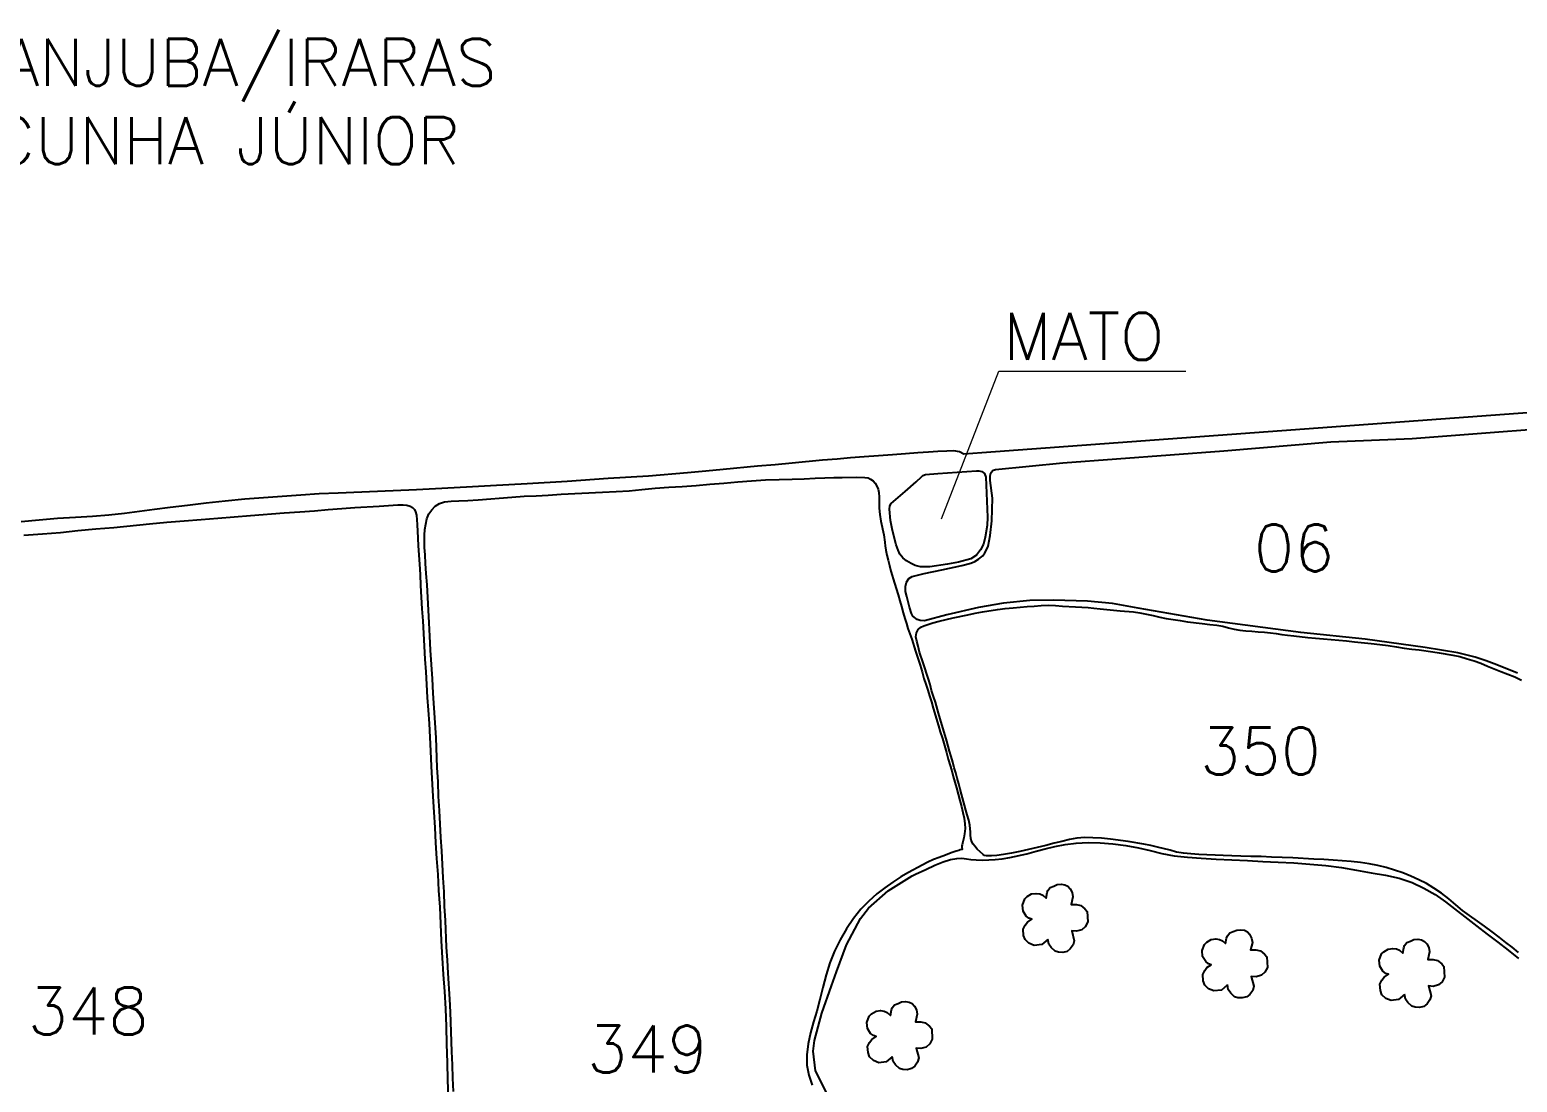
# Model space of a CAD drawing. Extents: x 729642 to 735582, y 7828609 to 7832809.
# Drawn here: x 732047 to 732871, y 7830999 to 7831582 of the extents above; entities that cross this region are included whole.
import ezdxf
from ezdxf.enums import TextEntityAlignment as Align

# ---------------------------------------------------------------- set-up
doc = ezdxf.new("R2010")
doc.units = 0
doc.header["$MEASUREMENT"] = 0
doc.linetypes.add('CONTINUO', pattern=[0])
doc.linetypes.add('LIN0', pattern=[0])
for name, color, linetype in [('0114000611', 1, 'Continuous'), ('0114000611006', 5, 'Continuous'), ('0114000611348', 5, 'LIN0'), ('0114000611349', 5, 'LIN0'), ('0114000611350', 5, 'LIN0'), ('_SIMBOLO ARVORE', 94, 'Continuous'), ('MATO', 3, 'Continuous'), ('TEXTO CONFORNTANTES', 7, 'Continuous'), ('TEXTO_NUN_TAL', 7, 'Continuous')]:
    doc.layers.add(name, color=color, linetype=linetype)
doc.layers.add('TEXTO_DIVERSOS', color=7, linetype='Continuous', lineweight=5)
doc.styles.add('Simplex', font='simplex.shx')

msp = doc.modelspace()

# ---------------------------------------------------------------- linework, layer by layer
at = {"layer": '0114000611'}
for points in [[(732939.21, 7831374.42), (732574.38, 7831347.58), (732564.4, 7831346.81), (732564.35, 7831346.88), (732562.1, 7831348.22), (732558.92, 7831348.65), (732555.06, 7831348.56), (732550.12, 7831348.31), (732544.95, 7831347.97), (732539.05, 7831347.54), (732532.22, 7831347.09), (732524.9, 7831346.58), (732517.17, 7831345.93), (732509.28, 7831345.48), (732501.73, 7831344.9), (732494.25, 7831344.16), (732486.28, 7831343.56), (732469.4, 7831341.91), (732460.08, 7831340.88), (732450.21, 7831340.15), (732431.18, 7831338.36), (732421.56, 7831337.43), (732411.48, 7831336.5), (732389.92, 7831334.7), (732367.56, 7831333.38), (732344.91, 7831331.84), (732322.73, 7831330.43), (732302.34, 7831329.31), (732292.4, 7831328.74), (732282.28, 7831328.21), (732271.93, 7831327.72), (732261.41, 7831327.14), (732239.86, 7831326.17), (732218.14, 7831325.31), (732207.64, 7831324.87), (732197.38, 7831324.23), (732187.15, 7831323.42), (732176.84, 7831322.72), (732166.38, 7831321.92), (732155.66, 7831320.94), (732144.96, 7831319.79), (732134.75, 7831318.43), (732125.19, 7831317.33), (732116.48, 7831316.2), (732108.16, 7831315.17), (732099.83, 7831314.09), (732091.2, 7831313.19), (732082.11, 7831312.45), (732072.64, 7831311.9), (732062.71, 7831311.2), (732052.6, 7831310.31), (732042.73, 7831309.41)], [(732488.37, 7830993.82), (732482.3, 7831005.81), (732481.11, 7831016.55), (732481.76, 7831022.62), (732485.86, 7831037.58), (732491.15, 7831052.83), (732493.89, 7831060.48), (732499.46, 7831075.53), (732507.19, 7831089.96), (732511.61, 7831095.69), (732522.45, 7831105.37), (732535.78, 7831113.54), (732537.66, 7831114.54), (732543.31, 7831117.19), (732548.46, 7831119.53), (732553.06, 7831121.46), (732557.1, 7831122.7), (732560.46, 7831123.29), (732563.39, 7831123.34), (732565.83, 7831123.06), (732568.36, 7831122.67), (732571.3, 7831122.43), (732574.65, 7831122.38), (732578.19, 7831122.39), (732581.81, 7831122.66), (732585.69, 7831123.1), (732589.93, 7831123.8), (732599.36, 7831125.85), (732604.39, 7831127.19), (732609.5, 7831128.59), (732614.84, 7831129.82), (732620.57, 7831130.89), (732626.69, 7831131.76), (732633.17, 7831132.1), (732639.91, 7831131.95), (732646.93, 7831131.37), (732654.17, 7831130.38), (732661.1, 7831129.14), (732667.55, 7831127.67), (732674.01, 7831125.97), (732680.92, 7831124.72), (732688.17, 7831123.95), (732695.81, 7831123.42), (732704.08, 7831122.89), (732712.83, 7831122.47), (732721.39, 7831122.08), (732729.83, 7831121.63), (732738.41, 7831121.2), (732747.08, 7831120.73), (732755.9, 7831120.1), (732764.76, 7831119.39), (732773.46, 7831118.23), (732781.79, 7831116.81), (732789.81, 7831115.36), (732797.76, 7831114.02), (732805.47, 7831112.35), (732812.59, 7831109.89), (732819.12, 7831106.89), (732825.24, 7831103.28), (732831, 7831099.18), (732848.43, 7831085.87), (732854.16, 7831081.38), (732859.93, 7831076.96), (732865.65, 7831072.45), (732871.39, 7831067.88)]]:
    msp.add_lwpolyline(points, dxfattribs=at)
at = {"layer": '0114000611006', "linetype": 'ByBlock'}
msp.add_lwpolyline([(732870.82, 7831225.69), (732859.5, 7831230.41), (732853.5, 7831232.63), (732847.48, 7831234.52), (732837.84, 7831236.89), (732819.69, 7831240), (732786.5, 7831244.45), (732750.98, 7831248.17), (732699.19, 7831255.12), (732660.88, 7831261.74), (732646.66, 7831264.24), (732632.84, 7831265.5), (732614.12, 7831266.2), (732600.88, 7831265.91), (732586.36, 7831264.38), (732572.51, 7831261.99), (732554.93, 7831258.07), (732542.56, 7831254.74), (732540.19, 7831254.9), (732538.68, 7831255.39), (732536.15, 7831257.23), (732535.49, 7831258.66), (732534.35, 7831262.18), (732532.8, 7831268.1), (732532.22, 7831270.92), (732532.06, 7831273.75), (732532.63, 7831276.12), (732533.9, 7831278.04), (732535.74, 7831279.14), (732542.48, 7831280.78), (732552.25, 7831282.86), (732563.25, 7831285.23), (732568.36, 7831286.54), (732570.56, 7831287.46), (732572.61, 7831288.71), (732574.99, 7831290.63), (732576.12, 7831292.24), (732577.03, 7831293.94), (732577.96, 7831296.06), (732579.03, 7831301.79), (732580.01, 7831309.94), (732580.21, 7831322.55), (732578.96, 7831332.26), (732578.93, 7831334.49), (732579.24, 7831335.79), (732579.8, 7831336.92), (732580.33, 7831337.63), (732580.91, 7831338.07), (732581.91, 7831338.37), (732619.18, 7831342.09), (732708.36, 7831348.65), (732767.59, 7831353.74), (732812.49, 7831355.58), (732923.1, 7831364.09)], dxfattribs=at)
at = {"layer": '0114000611348', "color": 5}
msp.add_lwpolyline([(732044.08, 7831302.07), (732054.43, 7831302.79), (732064.39, 7831303.62), (732074.09, 7831304.59), (732083.94, 7831305.53), (732093.99, 7831306.33), (732113.71, 7831308.29), (732123.29, 7831309.31), (732132.89, 7831309.96), (732142.29, 7831310.69), (732151.43, 7831311.41), (732160.53, 7831312.17), (732169.67, 7831312.95), (732188.21, 7831314.33), (732196.89, 7831314.92), (732204.94, 7831315.51), (732212.58, 7831316.18), (732220.1, 7831316.76), (732227.39, 7831317.33), (732240.79, 7831318.13), (732251.05, 7831318.77), (732254.06, 7831318.91), (732256.15, 7831318.72), (732257.91, 7831318.14), (732259.29, 7831317.39), (732260.29, 7831316.32), (732260.94, 7831315.06), (732261.4, 7831313.17), (732261.63, 7831310.64), (732261.81, 7831307.94), (732262.19, 7831300.36), (732262.48, 7831296.09), (732263.1, 7831286.03), (732263.46, 7831280.36), (732263.74, 7831274.19), (732264.49, 7831261.39), (732264.93, 7831254.59), (732265.41, 7831247.64), (732265.72, 7831240.6), (732266.12, 7831233.53), (732266.63, 7831226.5), (732267.09, 7831219.45), (732267.45, 7831212.31), (732267.89, 7831205.21), (732268.43, 7831197.98), (732269.18, 7831182.5), (732269.55, 7831174.3), (732270.52, 7831157.42), (732271.06, 7831148.89), (732271.6, 7831140.39), (732272.05, 7831131.89), (732272.56, 7831123.21), (732273.26, 7831114.4), (732273.73, 7831105.45), (732274.32, 7831096.31), (732275.19, 7831077.62), (732275.71, 7831068.27), (732276.31, 7831059.02), (732277, 7831049.6), (732277.54, 7831039.98), (732277.94, 7831030.34), (732278.07, 7831020.45), (732278.36, 7831010.36), (732278.7, 7831000.65), (732278.91, 7830991.57)], dxfattribs=at)
at = {"layer": '0114000611349', "color": 5}
msp.add_lwpolyline([(732281.92, 7830994.27), (732281.63, 7831001.64), (732281.43, 7831009.08), (732281.12, 7831016.39), (732280.32, 7831038.21), (732280, 7831045.43), (732279.04, 7831059.84), (732278.54, 7831067.06), (732278.14, 7831074.2), (732277.48, 7831088.92), (732277.05, 7831096.77), (732276.71, 7831104.69), (732276.14, 7831112.48), (732275.42, 7831127.45), (732274.9, 7831134.8), (732274.21, 7831149.73), (732273.73, 7831157.55), (732273.38, 7831165.54), (732272.99, 7831173.62), (732272.3, 7831190.01), (732271.81, 7831198.23), (732270.74, 7831214.66), (732270.26, 7831222.68), (732269.2, 7831238.43), (732268.76, 7831246.17), (732268.41, 7831253.49), (732268.04, 7831260.57), (732267.71, 7831267.65), (732267.33, 7831274.59), (732266.88, 7831280.95), (732266.54, 7831286.4), (732266.18, 7831291.1), (732265.98, 7831295.25), (732265.92, 7831298.91), (732265.93, 7831302.11), (732266.14, 7831305.11), (732266.65, 7831308.14), (732267.28, 7831311.14), (732268.37, 7831313.88), (732269.94, 7831316.14), (732271.79, 7831318.17), (732274.16, 7831319.61), (732277.02, 7831320.54), (732280.64, 7831320.89), (732284.87, 7831321.04), (732289.87, 7831321.31), (732295.65, 7831321.64), (732314.29, 7831323.12), (732321.02, 7831323.59), (732327.67, 7831323.88), (732334.44, 7831324.25), (732341.51, 7831324.68), (732364.44, 7831325.87), (732372.01, 7831326.23), (732379.14, 7831326.68), (732386.21, 7831327.28), (732393.54, 7831327.99), (732401.05, 7831328.61), (732408.6, 7831329.05), (732416.21, 7831329.59), (732423.85, 7831330.26), (732431.53, 7831330.91), (732439.27, 7831331.53), (732446.94, 7831332.12), (732454.56, 7831332.63), (732462.12, 7831332.95), (732469.42, 7831333.07), (732476.09, 7831333.29), (732482.06, 7831333.59), (732487.48, 7831333.83), (732492.51, 7831334.03), (732497.09, 7831334), (732504.77, 7831334.07), (732509.7, 7831334.04), (732511.38, 7831333.77), (732512.85, 7831333.01), (732514.18, 7831332.05), (732515.31, 7831330.75), (732516.28, 7831329.16), (732517.03, 7831327.5), (732517.46, 7831325.6), (732517.56, 7831323.12), (732517.54, 7831320.16), (732517.62, 7831317), (732517.84, 7831313.54), (732518.43, 7831309.9), (732520.05, 7831302.24), (732520.7, 7831298.21), (732520.74, 7831298.06), (732520.94, 7831296.18), (732521.32, 7831293.86), (732521.88, 7831291.08), (732522.55, 7831288.26), (732523.25, 7831285.36), (732524.1, 7831282.2), (732526.1, 7831275.43), (732528, 7831269.04), (732528.94, 7831265.81), (732529.92, 7831262.52), (732530.91, 7831259.08), (732531.84, 7831255.92), (732532.62, 7831253.14), (732533.45, 7831250.45), (732534.54, 7831247.47), (732535.56, 7831244.48), (732537.75, 7831237.87), (732538.87, 7831234.03), (732540.24, 7831230.21), (732541.33, 7831226.39), (732542.36, 7831222.85), (732543.47, 7831219.62), (732544.51, 7831216.34), (732545.5, 7831213.12), (732546.45, 7831209.8), (732547.44, 7831206.44), (732550.44, 7831196.63), (732551.4, 7831193.28), (732552.57, 7831189.67), (732553.72, 7831185.71), (732554.77, 7831181.78), (732555.83, 7831178.11), (732557.78, 7831171.65), (732558.58, 7831168.54), (732559.45, 7831165.48), (732560.28, 7831162.29), (732561.28, 7831158.88), (732562.2, 7831155.36), (732563.17, 7831151.97), (732563.91, 7831148.73), (732564.55, 7831145.53), (732564.98, 7831142.48), (732565.1, 7831139.72), (732564.85, 7831136.9), (732564.44, 7831134.71), (732563.66, 7831131.75), (732563.46, 7831130.81), (732563.36, 7831130.27), (732563.31, 7831129.52), (732563.44, 7831128.19), (732562.34, 7831127.97), (732562.02, 7831127.87), (732561.62, 7831127.71), (732560.1, 7831127.22), (732557.49, 7831126.27), (732554.28, 7831125.02), (732550.76, 7831123.82), (732547.58, 7831122.64), (732544.47, 7831121.24), (732541.37, 7831119.51), (732533.78, 7831115.48), (732529.51, 7831113.01), (732525.16, 7831110.17), (732520.73, 7831107.02), (732516.28, 7831103.63), (732511.84, 7831099.65), (732507.47, 7831095.1), (732503.31, 7831090.01), (732499.52, 7831084.27), (732496.01, 7831078.19), (732492.88, 7831071.96), (732490.17, 7831065.54), (732488.2, 7831058.77), (732486.43, 7831051.93), (732484.79, 7831045.16), (732483.02, 7831038.78), (732481.17, 7831032.85), (732479.57, 7831026.79), (732478.26, 7831020.65), (732477.53, 7831014.65), (732477.55, 7831008.94), (732478.59, 7831003.3), (732480.49, 7830997.8)], dxfattribs=at)
at = {"layer": '0114000611350', "color": 5, "elevation": 703.63}
msp.add_lwpolyline([(732871.48, 7831071.3), (732867.98, 7831074.1), (732864.36, 7831076.81), (732860.81, 7831079.71), (732856.87, 7831082.73), (732852.62, 7831085.75), (732840.38, 7831094.38), (732836.67, 7831097.63), (732832.83, 7831100.96), (732828.78, 7831104.07), (732824.64, 7831106.75), (732820.5, 7831109.3), (732816.26, 7831111.42), (732811.82, 7831113.45), (732807.34, 7831115.36), (732802.75, 7831116.84), (732798.16, 7831118.17), (732793.48, 7831119.33), (732788.75, 7831120.29), (732783.89, 7831121.05), (732778.9, 7831121.64), (732773.85, 7831122), (732768.86, 7831122.31), (732763.64, 7831122.61), (732758.07, 7831122.91), (732746.5, 7831123.49), (732740.62, 7831123.74), (732734.76, 7831124.02), (732728.99, 7831124.24), (732723.28, 7831124.41), (732717.81, 7831124.53), (732712.7, 7831124.62), (732707.93, 7831124.78), (732703.47, 7831125.05), (732699, 7831125.29), (732694.51, 7831125.49), (732690.15, 7831125.81), (732685.93, 7831126.2), (732682.11, 7831126.8), (732678.62, 7831127.83), (732671.58, 7831129.4), (732667.92, 7831130.36), (732664.06, 7831131.18), (732655.47, 7831132.58), (732645.66, 7831133.92), (732640.54, 7831134.4), (732635.79, 7831134.69), (732631.31, 7831134.75), (732627, 7831134.39), (732622.84, 7831133.69), (732618.69, 7831132.59), (732614.34, 7831131.62), (732609.77, 7831130.47), (732605.1, 7831129.33), (732600.18, 7831128.19), (732595.43, 7831127.04), (732590.74, 7831126.15), (732586.4, 7831125.38), (732582.73, 7831124.94), (732579.82, 7831124.62), (732577.94, 7831124.64), (732576.99, 7831124.69), (732575.84, 7831124.96), (732575.18, 7831125.43), (732573.4, 7831126.96), (732571.86, 7831128.39), (732570.42, 7831129.98), (732569.58, 7831131.09), (732568.93, 7831132.41), (732568.37, 7831134.32), (732568.12, 7831136.3), (732568.09, 7831138.03), (732567.93, 7831139.71), (732567.71, 7831141.73), (732567.18, 7831144.46), (732566.34, 7831147.44), (732565.56, 7831149.89), (732564.79, 7831152.69), (732563.21, 7831158.77), (732562.4, 7831161.54), (732561.61, 7831164.51), (732560.8, 7831167.65), (732559.94, 7831170.57), (732559.16, 7831173.42), (732558.27, 7831176.44), (732557.4, 7831179.58), (732556.54, 7831182.61), (732555.01, 7831188.19), (732554.01, 7831191.22), (732552.3, 7831197.37), (732551.4, 7831200.46), (732550.46, 7831203.61), (732548.71, 7831209.64), (732547.72, 7831212.77), (732546.6, 7831216.11), (732545.8, 7831219.39), (732544.9, 7831222.34), (732541.95, 7831231.38), (732539.94, 7831237.42), (732539.14, 7831240.62), (732538.4, 7831243.41), (732537.92, 7831245.8), (732538.19, 7831248.11), (732539.19, 7831249.85), (732540.63, 7831251.1), (732542.25, 7831251.94), (732544.55, 7831252.7), (732547.27, 7831253.52), (732550.82, 7831254.44), (732554.63, 7831255.36), (732558.46, 7831256.25), (732566.68, 7831257.97), (732570.69, 7831258.84), (732574.76, 7831259.57), (732582.99, 7831260.91), (732587.35, 7831261.55), (732591.7, 7831261.85), (732595.69, 7831262.26), (732599.45, 7831262.53), (732603.28, 7831262.85), (732607.2, 7831263.14), (732611.24, 7831263.34), (732615.25, 7831263.15), (732619.08, 7831262.87), (732626.26, 7831262.45), (732629.78, 7831262.33), (732633.18, 7831262.06), (732636.43, 7831261.69), (732639.86, 7831261.27), (732643.55, 7831260.91), (732647.27, 7831260.49), (732650.95, 7831260.27), (732658.31, 7831259.69), (732661.9, 7831259.08), (732665.56, 7831258.31), (732669.18, 7831257.58), (732672.83, 7831256.76), (732676.47, 7831256.06), (732680.25, 7831255.43), (732684.15, 7831254.81), (732688.18, 7831254.13), (732696.33, 7831253.12), (732700.5, 7831252.64), (732704.38, 7831252.31), (732707.75, 7831251.74), (732710.84, 7831250.82), (732713.96, 7831250.05), (732717.18, 7831249.5), (732720.51, 7831249.21), (732723.89, 7831248.95), (732727.38, 7831248.61), (732730.83, 7831248.35), (732734.1, 7831248.05), (732737.23, 7831247.65), (732740.38, 7831247.16), (732743.65, 7831246.78), (732747.12, 7831246.43), (732754.8, 7831245.51), (732759.03, 7831245.07), (732763.44, 7831244.74), (732767.73, 7831244.38), (732776.2, 7831243.6), (732780.67, 7831243.14), (732789.93, 7831242.14), (732794.64, 7831241.56), (732799.32, 7831241.01), (732803.87, 7831240.36), (732808.23, 7831239.62), (732812.39, 7831239), (732816.39, 7831238.55), (732823.97, 7831237.56), (732827.58, 7831237.05), (732835.02, 7831235.71), (732838.96, 7831234.86), (732842.97, 7831233.74), (732846.94, 7831232.52), (732850.65, 7831231.18), (732854.24, 7831229.67), (732857.87, 7831228.21), (732861.59, 7831226.62), (732865.49, 7831225.24), (732869.35, 7831223.64), (732873.17, 7831221.92)], dxfattribs=at)
at = {"layer": '_SIMBOLO ARVORE', "linetype": 'CONTINUO'}
for points in [[(732610.84, 7831078.36, 0), (732607.58, 7831075.62, 0), (732603.43, 7831075.14, 0), (732600.48, 7831076.29, 0), (732598.38, 7831078.35, 0), (732597.52, 7831080.71, 0), (732597.28, 7831084.19, 0), (732598.41, 7831086.39, 0), (732599.61, 7831088.02, 0), (732601.99, 7831089.64, 0), (732600.47, 7831090.12, 0), (732598.98, 7831091.36, 0), (732597.21, 7831094.13, 0), (732596.9, 7831097.44, 0), (732598.17, 7831100.88, 0), (732599.5, 7831102.11, 0), (732601.94, 7831103.6, 0), (732604.49, 7831103.94, 0), (732606.54, 7831103.65, 0), (732608.15, 7831102.9, 0), (732609.92, 7831101.32, 0), (732610.46, 7831104.34, 0), (732610.91, 7831105.55, 0), (732612.23, 7831107.22, 0), (732614.2, 7831107.95, 0), (732616.12, 7831108.8, 0), (732618.28, 7831109, 0), (732620.33, 7831108.71, 0), (732621.99, 7831107.83, 0), (732623.22, 7831106.49, 0), (732624.3, 7831104.36, 0), (732624.73, 7831101.99, 0), (732623.75, 7831097.76, 0), (732626.71, 7831097.81, 0), (732629.16, 7831097.22, 0), (732631.47, 7831095.39, 0), (732632.75, 7831093.92, 0), (732633.1, 7831088.1, 0), (732631.67, 7831085.49, 0), (732629.77, 7831083.76, 0), (732626.79, 7831082.96, 0), (732624.17, 7831083.19, 0), (732625.57, 7831077.75, 0), (732624.93, 7831075.43, 0), (732623.36, 7831073.22, 0), (732621.63, 7831071.84, 0), (732619.17, 7831071.24, 0), (732616.73, 7831071.39, 0), (732614.9, 7831071.91, 0), (732612.8, 7831073.96, 0), (732611.38, 7831075.82, 0), (732610.94, 7831078.64, 0)], [(732710.22, 7831053.2, 0), (732706.96, 7831050.46, 0), (732702.81, 7831049.98, 0), (732699.86, 7831051.13, 0), (732697.77, 7831053.19, 0), (732696.9, 7831055.55, 0), (732696.67, 7831059.03, 0), (732697.8, 7831061.23, 0), (732698.99, 7831062.86, 0), (732701.37, 7831064.48, 0), (732699.85, 7831064.96, 0), (732698.36, 7831066.2, 0), (732696.6, 7831068.97, 0), (732696.28, 7831072.28, 0), (732697.55, 7831075.72, 0), (732698.88, 7831076.95, 0), (732701.32, 7831078.44, 0), (732703.88, 7831078.78, 0), (732705.92, 7831078.49, 0), (732707.53, 7831077.74, 0), (732709.31, 7831076.16, 0), (732709.84, 7831079.18, 0), (732710.29, 7831080.39, 0), (732711.61, 7831082.06, 0), (732713.58, 7831082.79, 0), (732715.5, 7831083.64, 0), (732717.67, 7831083.84, 0), (732719.71, 7831083.55, 0), (732721.37, 7831082.67, 0), (732722.61, 7831081.33, 0), (732723.69, 7831079.2, 0), (732724.11, 7831076.83, 0), (732723.13, 7831072.6, 0), (732726.09, 7831072.65, 0), (732728.54, 7831072.06, 0), (732730.85, 7831070.23, 0), (732732.13, 7831068.76, 0), (732732.48, 7831062.94, 0), (732731.05, 7831060.33, 0), (732729.15, 7831058.6, 0), (732726.17, 7831057.8, 0), (732723.55, 7831058.03, 0), (732724.95, 7831052.59, 0), (732724.31, 7831050.27, 0), (732722.74, 7831048.06, 0), (732721.01, 7831046.68, 0), (732718.55, 7831046.08, 0), (732716.11, 7831046.23, 0), (732714.28, 7831046.75, 0), (732712.18, 7831048.8, 0), (732710.76, 7831050.66, 0), (732710.32, 7831053.48, 0)], [(732808.28, 7831047.9, 0), (732805.02, 7831045.16, 0), (732800.87, 7831044.68, 0), (732797.92, 7831045.83, 0), (732795.82, 7831047.89, 0), (732794.96, 7831050.25, 0), (732794.72, 7831053.73, 0), (732795.85, 7831055.93, 0), (732797.04, 7831057.56, 0), (732799.43, 7831059.18, 0), (732797.91, 7831059.66, 0), (732796.41, 7831060.9, 0), (732794.65, 7831063.67, 0), (732794.33, 7831066.98, 0), (732795.61, 7831070.42, 0), (732796.94, 7831071.65, 0), (732799.38, 7831073.14, 0), (732801.93, 7831073.48, 0), (732803.98, 7831073.19, 0), (732805.59, 7831072.45, 0), (732807.36, 7831070.86, 0), (732807.89, 7831073.88, 0), (732808.34, 7831075.09, 0), (732809.67, 7831076.77, 0), (732811.64, 7831077.49, 0), (732813.56, 7831078.34, 0), (732815.72, 7831078.54, 0), (732817.77, 7831078.25, 0), (732819.43, 7831077.37, 0), (732820.66, 7831076.04, 0), (732821.74, 7831073.9, 0), (732822.16, 7831071.53, 0), (732821.18, 7831067.3, 0), (732824.15, 7831067.35, 0), (732826.6, 7831066.76, 0), (732828.91, 7831064.93, 0), (732830.19, 7831063.47, 0), (732830.54, 7831057.64, 0), (732829.11, 7831055.04, 0), (732827.21, 7831053.3, 0), (732824.23, 7831052.5, 0), (732821.61, 7831052.73, 0), (732823.01, 7831047.3, 0), (732822.37, 7831044.98, 0), (732820.79, 7831042.77, 0), (732819.06, 7831041.39, 0), (732816.6, 7831040.78, 0), (732814.17, 7831040.93, 0), (732812.34, 7831041.45, 0), (732810.24, 7831043.51, 0), (732808.82, 7831045.36, 0), (732808.38, 7831048.18, 0)], [(732524.71, 7831013.47, 0), (732521.45, 7831010.73, 0), (732517.3, 7831010.25, 0), (732514.35, 7831011.4, 0), (732512.25, 7831013.46, 0), (732511.39, 7831015.82, 0), (732511.15, 7831019.3, 0), (732512.28, 7831021.5, 0), (732513.48, 7831023.13, 0), (732515.86, 7831024.75, 0), (732514.34, 7831025.23, 0), (732512.85, 7831026.47, 0), (732511.08, 7831029.25, 0), (732510.77, 7831032.55, 0), (732512.04, 7831035.99, 0), (732513.37, 7831037.22, 0), (732515.81, 7831038.71, 0), (732518.36, 7831039.05, 0), (732520.41, 7831038.76, 0), (732522.02, 7831038.02, 0), (732523.79, 7831036.43, 0), (732524.33, 7831039.46, 0), (732524.78, 7831040.66, 0), (732526.1, 7831042.34, 0), (732528.07, 7831043.06, 0), (732529.99, 7831043.91, 0), (732532.15, 7831044.11, 0), (732534.2, 7831043.82, 0), (732535.86, 7831042.94, 0), (732537.09, 7831041.61, 0), (732538.17, 7831039.48, 0), (732538.6, 7831037.1, 0), (732537.61, 7831032.87, 0), (732540.58, 7831032.92, 0), (732543.03, 7831032.33, 0), (732545.34, 7831030.5, 0), (732546.62, 7831029.04, 0), (732546.97, 7831023.21, 0), (732545.54, 7831020.61, 0), (732543.64, 7831018.87, 0), (732540.66, 7831018.07, 0), (732538.04, 7831018.3, 0), (732539.44, 7831012.87, 0), (732538.8, 7831010.55, 0), (732537.23, 7831008.34, 0), (732535.5, 7831006.96, 0), (732533.04, 7831006.35, 0), (732530.6, 7831006.5, 0), (732528.77, 7831007.02, 0), (732526.67, 7831009.08, 0), (732525.25, 7831010.93, 0), (732524.81, 7831013.75, 0)]]:
    msp.add_polyline3d(points, dxfattribs=at)
at = {"layer": 'MATO', "linetype": 'ByBlock'}
msp.add_lwpolyline([(732550.12, 7831336.26), (732571.37, 7831337.65), (732572.79, 7831337.59), (732574.33, 7831337.2), (732575.83, 7831336.09), (732576.56, 7831334.16), (732577.61, 7831311.99), (732577.37, 7831307.45), (732576.21, 7831300.93), (732575.34, 7831297.16), (732573.65, 7831293.88), (732571.43, 7831291.03), (732568.32, 7831289.05), (732561.43, 7831287.21), (732555.3, 7831285.97), (732545.61, 7831284.62), (732543.1, 7831284.52), (732540.52, 7831284.6), (732537.55, 7831285.24), (732535.2, 7831286.34), (732532.65, 7831287.85), (732530.65, 7831289.58), (732529.02, 7831291.61), (732528, 7831293.72), (732526.91, 7831296.77), (732525.02, 7831304.64), (732523.81, 7831310.26), (732523.21, 7831316.38), (732523.42, 7831318.27), (732524.14, 7831319.57), (732531.92, 7831326.14), (732538.09, 7831331.5), (732541.01, 7831334.33), (732541.78, 7831335.13), (732543.23, 7831335.56)], close=True, dxfattribs=at)
at = {"layer": 'TEXTO_DIVERSOS'}
msp.add_lwpolyline([(732551.99, 7831311.15), (732583.87, 7831392.76), (732687.24, 7831392.76)], dxfattribs=at)

# ---------------------------------------------------------------- texts
at = {"layer": 'TEXTO CONFORNTANTES', "linetype": 'Continuous', "insert": (731969.18, 7831542.01), "char_height": 26, "width": 1189.9525, "attachment_point": 5, "style": 'Simplex'}
msp.add_mtext('387 - FAZENDA PIRACANJUBA/IRARAS \\P{\\Fsimplex.shx;\\W2.28947; }SILVIO DE CASTRO CUNHA JÚNIOR ', dxfattribs=at)
at = {"layer": 'TEXTO_DIVERSOS', "style": 'Simplex'}
msp.add_text('MATO', height=26, dxfattribs=at).set_placement((732586.26, 7831399.01))
at = {"layer": 'TEXTO_NUN_TAL', "linetype": 'Continuous', "style": 'Simplex'}
msp.add_text('06', height=26, dxfattribs=at).set_placement((732747.21, 7831274.21), align=Align.BOTTOM_CENTER)
for s, p in [('350', (732695.2, 7831169.65)), ('348', (732046.31, 7831025.85)), ('349', (732355.87, 7831004.79))]:
    msp.add_text(s, height=26, dxfattribs=at).set_placement(p)

doc.saveas('drawing.dxf')
